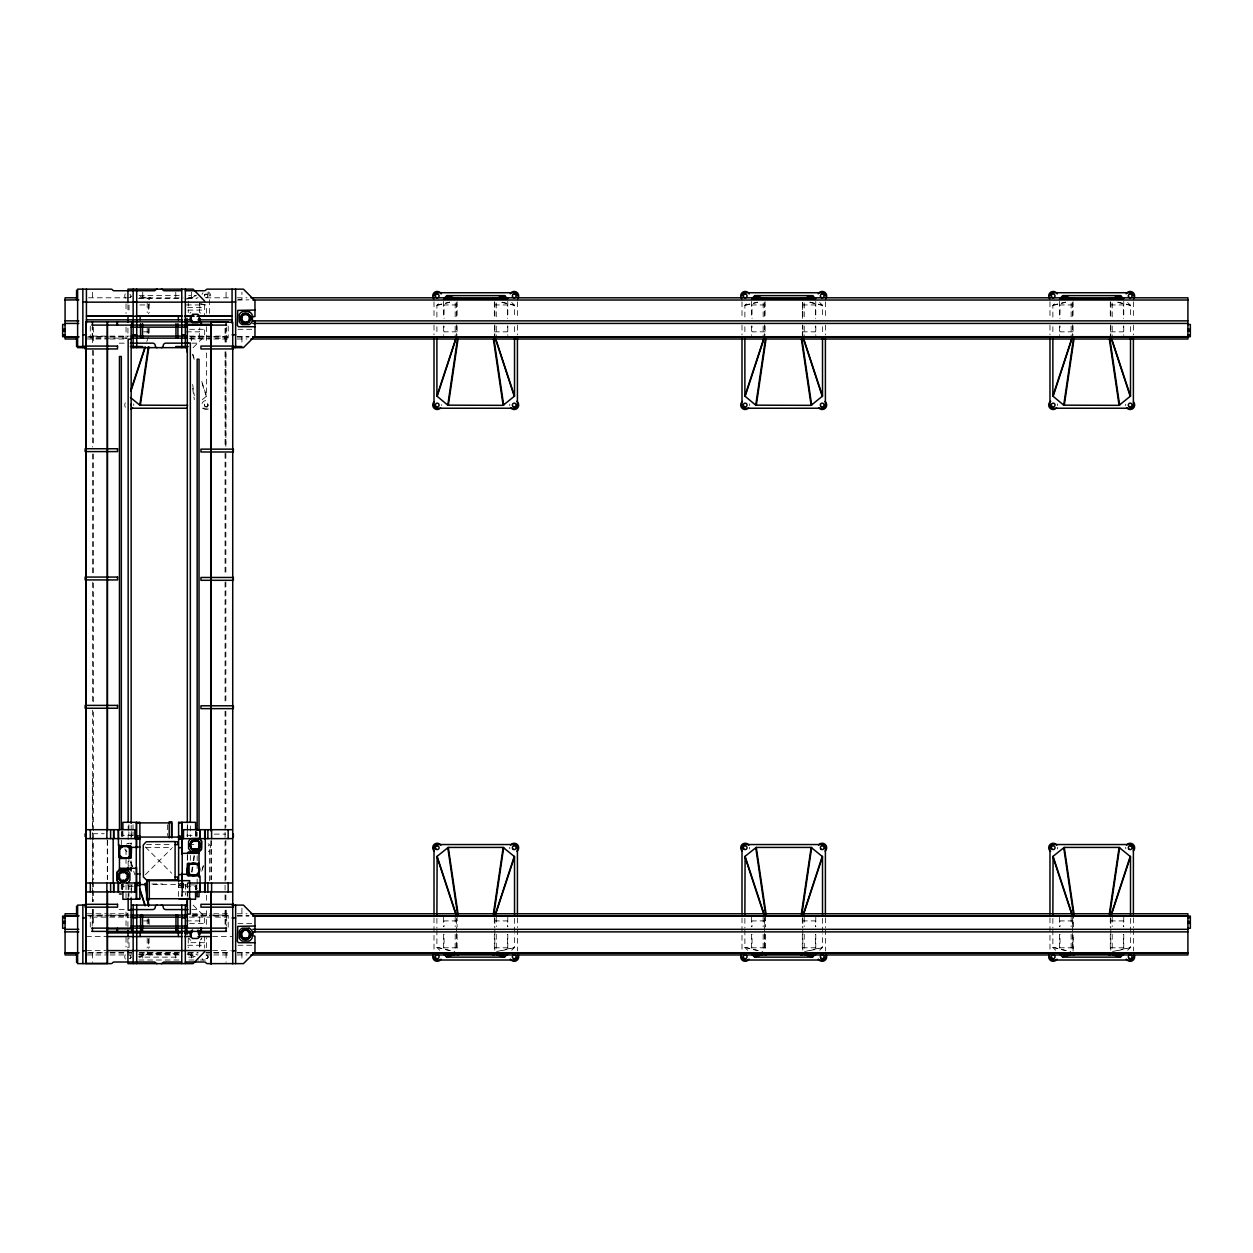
<?xml version="1.0" encoding="UTF-8"?>
<svg xmlns="http://www.w3.org/2000/svg" width="1253" height="1253" viewBox="0 0 1253 1253"><rect width="100%" height="100%" fill="white"/><g stroke="black" fill="none" stroke-linecap="round" stroke-linejoin="round"><path stroke-width="0.75" stroke-dasharray="5 3.75" d="M92.612 901.737L92.612 837.881M92.612 826.275L92.612 777.894M182.343 891.932L182.343 889.708M225.869 446.319L225.869 351.498M191.552 871.947L192.931 862.518M193.213 860.623L194.043 854.969M192.101 872.135L193.479 862.69M193.761 860.811L194.591 855.141M146.836 341.474L148.637 336.023M195.593 889.05L196.799 885.417M202.156 869.049L203.346 865.416M195.797 889.442L197.003 885.793M201.78 871.227L203.566 865.776M129.059 305.106L128.918 313.172M436.905 317.04L436.905 305.466L439.725 302.474M206.416 947.66L206.557 937.651M744.877 317.04L744.877 305.466L747.712 302.474M511.71 950.275L514.529 947.299L514.529 933.798M1052.865 317.04L1052.865 305.466L1055.684 302.474M819.697 950.275L822.516 947.299L822.516 933.798M1127.669 950.275L1130.504 947.299L1130.504 933.798M201.78 938.121L201.216 938.998L201.78 938.121A7.314 7.314 0 0 1 200.323 939.985M202.344 399.691L206.557 396.089L206.557 351.733M129.952 297.666L130.954 296.648L129.952 297.666A1.864 1.864 0 0 0 129.999 294.236M205.523 294.22L204.521 295.222L205.445 294.251M193.119 347.661L204.662 336.102L204.662 326.735M206.949 406.739L207.951 405.737L207.027 406.708M145.411 874.641L171.692 848.359M182.985 881.345L179.774 884.555L152.396 884.555M129.952 958.529L130.954 957.527L129.952 958.529A1.864 1.864 0 0 0 129.999 955.115M185.162 299.279L196.314 295.614L188.702 295.614M187.746 298.966L195.17 296.522M138.441 956.838L149.593 953.188L179.351 953.47M150.313 953.47L139.161 957.135L179.163 957.135M187.934 310.118L204.662 310.055M437.046 305.106L449.592 302.083M436.905 305.466L449.451 302.443M745.018 305.106L757.579 302.083M744.877 305.466L757.423 302.443M1053.006 305.106L1065.551 302.083M1052.865 305.466L1065.41 302.443M496.611 951.591L514.529 947.299M501.842 950.667L514.388 947.66M804.598 951.591L822.516 947.299M809.814 950.667L822.375 947.66M1112.57 951.591L1130.504 947.299M1117.801 950.667L1130.347 947.66M150.407 297.869L149.185 298.104L150.407 297.869A3.211 3.211 0 0 0 147.901 299.075M199.008 338.279L199.822 327.863M179.163 295.614L139.161 295.614L150.313 299.279M88.556 297.807L132.16 297.807M139.193 297.807L183.142 297.869M188.091 297.807L198.099 297.807M205.931 297.807L229.597 297.807M237.224 297.807L246.998 297.807M138.566 298.512L179.414 298.512M187.183 298.512L196.909 298.512M238.399 299.733L241.923 299.733L241.923 292.153M237.224 300.015L248.971 299.843M139.803 304.949L149.138 304.949M186.352 304.949L199.399 304.949L199.399 312.639M457.11 304.949L444.063 304.949L444.063 318.403M494.324 304.949L507.387 304.949L507.387 318.403M765.097 304.949L752.035 304.949L752.035 318.403M802.312 304.949L815.358 304.949L815.358 318.403M1073.069 304.949L1060.022 304.949L1060.022 318.403M1110.283 304.949L1123.346 304.949L1123.346 318.403M187.637 307.486L204.662 307.486M189.532 329.304L204.662 329.304M237.945 329.304L253.075 329.304M143.531 331.841L149.138 331.841M186.352 331.841L199.399 331.841L199.399 328.004M457.11 331.841L444.063 331.841L444.063 326.078M494.324 331.841L507.387 331.841L507.387 326.078M765.097 331.841L752.035 331.841L752.035 326.078M802.312 331.841L815.358 331.841L815.358 326.078M1073.069 331.841L1060.022 331.841L1060.022 326.078M1110.283 331.841L1123.346 331.841L1123.346 326.078M92.221 336.102L129.216 336.102M189.266 336.102L226.26 336.102M88.556 336.775L108.118 336.775M110.076 336.775L127.681 336.775M190.268 336.775L211.788 336.775M213.746 336.775L229.393 336.775M237.224 336.775L248.955 336.775M87.13 337.073L108.134 336.947M110.092 336.947L127.696 336.947M190.284 336.947L211.804 336.947M213.762 336.947L229.597 337.073M237.24 336.947L248.971 336.947M92.221 337.887L90.279 337.887L90.279 323.634M226.26 337.887L228.218 337.887L228.218 323.634M127.273 338.138L92.221 338.138L92.221 327.143M189.14 338.294L226.26 338.138L226.26 327.143M87.13 338.999L108.118 338.999M110.076 338.999L125.723 338.999M190.268 338.999L211.788 338.999M213.746 338.999L229.597 338.999M237.224 338.999L246.998 338.999M119.207 343.165L124.783 343.165M191.834 343.165L199.274 343.165M202.391 408.227L206.228 408.227A3.211 3.211 0 0 0 208.233 407.523M92.753 833.715L104.203 833.715M214.294 834.106L225.728 834.106M133.1 835.312L122.637 835.312L122.637 831.71M187.057 835.312L195.797 835.312L195.797 831.71M146.57 844.538L171.583 844.538M188.905 844.538L196.611 844.538M146.006 847.42L172.46 847.42M151.785 883.976L162.608 883.976M178.615 883.788L182.218 883.788M132.52 884.931L121.259 884.931M181.826 884.931L187.637 884.931M189.563 884.931L197.301 884.931M178.615 885.714L182.218 885.714M178.615 885.902L182.218 885.902M133.163 886.31L122.7 886.31L122.7 889.912M178.615 887.484L182.218 887.484M188.577 891.932L182.468 891.932L182.468 883.005M119.207 909.584L124.783 909.584M191.834 909.584L199.274 909.584M87.13 913.766L108.118 913.766M110.076 913.766L127.681 913.766M192.226 913.766L211.788 913.766M213.746 913.766L229.597 913.782M237.224 913.766L246.998 913.766M193.025 914.471L199.65 914.894L199.822 924.886M129.216 915.097L92.221 915.097L92.221 926.092M192.007 915.097L226.26 915.097L226.26 926.092M92.221 915.348L90.279 915.348L90.279 929.601M226.26 915.348L228.218 915.348L228.218 929.601M87.13 915.692L108.134 915.802M110.092 915.802L127.696 915.802M192.242 915.802L211.804 915.802M213.762 915.802L229.597 915.692M237.24 915.802L248.971 915.802M88.556 915.974L108.118 915.974M110.076 915.974L127.681 915.974M192.226 915.974L211.788 915.974M213.746 915.974L229.393 915.974M237.224 915.974L248.955 915.974M92.221 917.133L129.216 917.133M189.266 917.133L226.26 917.133M143.531 920.908L149.138 920.908M186.352 920.908L199.399 920.908L199.399 924.761M457.11 920.908L444.063 920.908L444.063 926.672M494.324 920.908L507.387 920.908L507.387 926.672M765.097 920.908L752.035 920.908L752.035 926.672M802.312 920.908L815.358 920.908L815.358 926.672M1073.069 920.908L1060.022 920.908L1060.022 926.672M1110.283 920.908L1123.346 920.908L1123.346 926.672M189.532 923.445L204.662 923.445M237.945 923.445L253.075 923.445M86.426 936.571L105.878 936.477M212.603 936.477L232.071 936.571M204.662 942.695L188.028 942.663M187.637 945.263L204.662 945.263M237.945 945.263L253.075 945.263M457.11 947.801L444.063 947.801L444.063 934.362M494.324 947.801L507.387 947.801L507.387 934.362M765.097 947.801L752.035 947.801L752.035 934.362M802.312 947.801L815.358 947.801L815.358 934.362M1073.069 947.801L1060.022 947.801L1060.022 934.362M1110.283 947.801L1123.346 947.801L1123.346 934.362M86.426 950.588L105.878 950.588M212.603 950.588L230.113 950.588M88.556 952.734L108.118 952.734M110.076 952.734L131.581 952.734M139.412 952.734L180.495 952.734M188.31 952.734L198.099 952.734M205.931 952.734L211.788 952.734M213.746 952.734L229.393 952.734M237.224 952.734L248.955 952.734M87.13 953.032L108.134 952.906M110.092 952.906L132.16 953.032M139.193 953.032L180.761 952.969M188.091 953.032L198.115 952.906M205.931 952.906L211.804 952.906M213.762 952.906L229.597 953.032M237.24 952.906L248.971 952.906M138.566 954.253L179.414 954.253M187.183 954.253L196.909 954.253M87.13 954.958L108.118 954.958M110.076 954.958L132.16 954.943M139.193 954.958L180.495 954.958M188.091 954.943L198.099 954.958M205.931 954.958L211.788 954.958M213.746 954.958L229.597 954.958M237.224 954.958L246.998 954.958M188.702 957.135L196.314 957.135L187.026 954.081M138.864 960.017L179.289 960.017M188.905 960.017L198.538 960.017M200.464 960.017L206.228 960.017A3.211 3.211 0 0 0 208.233 959.328M1117.801 302.083L1130.347 305.106L1130.504 317.04M1117.958 302.443L1130.504 305.466M809.814 302.083L822.375 305.106L822.516 317.04M809.971 302.443L822.516 305.466M501.842 302.083L514.388 305.106L514.529 317.04M501.999 302.443L514.529 305.466M201.028 303.806L206.416 305.106L206.557 313.172M199.384 303.743L206.557 305.466M1052.865 929.945L1052.865 947.299L1070.782 951.591M1052.865 947.299L1065.551 950.667M744.877 929.945L744.877 947.299L762.795 951.591M744.877 947.299L757.579 950.667M436.905 929.945L436.905 947.299L454.823 951.591M436.905 947.299L449.592 950.667M140.305 296.522L149.593 299.577M187.746 953.784L195.17 956.227M149.624 953.22L148.794 952.39M1127.669 302.474L1130.347 305.106M819.697 302.474L822.375 305.106M511.71 302.474L514.388 305.106M1053.006 947.66L1055.684 950.275M745.018 947.66L747.712 950.275M437.046 947.66L439.725 950.275M145.411 846.981L171.692 873.263M193.119 905.105L204.662 916.648L204.662 926.014M129.059 947.66L128.918 937.651M192.821 354.223L194.011 357.857M201.78 381.523L206.557 396.089M192.617 354.63L194.403 360.081M202.156 383.7L206.338 396.418M130.938 861.782L133.319 869.049M130.719 862.127L133.1 869.41M133.695 871.227L134.901 874.876M147.274 952.311L147.212 951.685M192.649 384.405L194.309 395.729M192.649 388.352L194.325 399.676M1133.385 301.785L1133.385 317.369M1133.385 325.153L1133.385 334.896M1133.385 917.854L1133.385 927.596M1133.385 929.538L1133.385 950.964M1130.504 326.673L1130.504 334.394M1130.504 918.371L1130.504 931.872M1123.753 301.362L1123.753 318.403M1123.753 325.968L1123.753 335.428M1123.753 917.321L1123.753 926.781M1123.753 934.362L1123.753 951.387M1112.21 303.007L1112.21 318.403M1112.21 326.093L1112.21 335.726M1112.21 917.039L1112.21 926.656M1112.21 934.362L1112.21 949.758M1110.784 302.584L1110.784 317.448M1110.784 324.872L1110.784 336.023M1110.784 918.59L1110.784 927.878M1110.784 929.742L1110.784 950.166M1110.283 301.66L1110.283 318.403M1110.377 325.843L1110.283 337.01M1110.283 917.619L1110.283 926.922M1110.283 934.362L1110.283 951.105M1073.069 301.66L1073.069 318.403M1073.069 325.843L1073.069 335.146M1072.568 302.584L1072.568 317.448M1072.568 324.872L1072.568 336.023M1072.568 918.59L1072.568 931.605M1072.568 933.454L1072.568 950.166M1071.143 303.007L1071.143 318.403M1071.143 326.093L1071.143 335.726M1071.143 917.039L1071.143 926.656M1071.143 934.362L1071.143 949.758M1059.599 301.362L1059.599 318.403M1059.599 325.968L1059.599 335.428M1059.599 917.321L1059.599 926.781M1059.599 934.362L1059.599 951.387M1052.865 326.673L1052.865 334.394M1052.865 918.371L1052.865 928.003M1049.967 301.785L1049.967 317.369M1049.967 325.153L1049.967 334.896M1049.967 917.854L1049.967 950.964M825.398 301.785L825.398 317.369M825.398 325.153L825.398 334.896M825.398 917.854L825.398 927.596M825.398 929.538L825.398 950.964M822.516 326.673L822.516 334.394M822.516 918.371L822.516 931.872M815.781 301.362L815.781 318.403M815.781 325.968L815.781 335.428M815.781 917.321L815.781 926.781M815.781 934.362L815.781 951.387M804.222 303.007L804.222 318.403M804.222 326.093L804.222 335.726M804.222 917.039L804.222 926.656M804.222 934.362L804.222 949.758M802.797 302.584L802.797 317.448M802.797 324.872L802.797 336.023M802.797 918.59L802.797 927.878M802.797 929.742L802.797 950.166M802.312 917.619L802.312 926.922M802.312 934.362L802.312 951.105M765.097 301.66L765.097 318.403M765.097 325.843L765.097 335.146M765.097 915.755L765.097 926.922M765.097 934.362L765.097 951.105M765.003 915.755L765.003 926.922M765.003 934.362L765.003 951.105M764.596 302.584L764.596 317.448M764.596 324.872L764.596 336.023M764.596 918.59L764.596 931.605M764.596 933.454L764.596 950.166M763.171 303.007L763.171 318.403M763.171 326.093L763.171 335.726M763.171 917.039L763.171 926.656M763.171 934.362L763.171 949.758M751.612 301.362L751.612 318.403M751.612 325.968L751.612 335.428M751.612 917.321L751.612 926.781M751.612 934.362L751.612 951.387M744.877 326.673L744.877 334.394M744.877 918.371L744.877 928.003M741.995 301.785L741.995 317.369M741.995 325.153L741.995 334.896M741.995 917.854L741.995 950.964M517.426 301.785L517.426 317.369M517.426 325.153L517.426 334.896M517.426 917.854L517.426 927.596M517.426 929.538L517.426 950.964M514.529 326.673L514.529 334.394M514.529 918.371L514.529 931.872M507.794 301.362L507.794 318.403M507.794 325.968L507.794 335.428M507.794 917.321L507.794 926.781M507.794 934.362L507.794 951.387M496.251 303.007L496.251 318.403M496.251 326.093L496.251 335.726M496.251 917.039L496.251 926.656M496.251 934.362L496.251 949.758M494.825 302.584L494.825 317.448M494.825 324.872L494.825 336.023M494.825 918.59L494.825 927.878M494.825 929.742L494.825 950.166M494.324 301.66L494.324 318.403M494.418 325.843L494.324 337.01M494.324 917.619L494.324 926.922M494.324 934.362L494.324 951.105M457.11 301.66L457.11 318.403M457.11 325.843L457.11 335.146M457.11 915.755L457.11 926.922M457.11 934.362L457.11 951.105M456.609 302.584L456.609 317.448M456.609 324.872L456.609 336.023M456.609 918.59L456.609 931.605M456.609 933.454L456.609 950.166M455.184 303.007L455.184 318.403M455.184 326.093L455.184 335.726M455.184 917.039L455.184 926.656M455.184 934.362L455.184 949.758M443.64 301.362L443.64 318.403M443.64 325.968L443.64 335.428M443.64 917.321L443.64 926.781M443.64 934.362L443.64 951.387M436.905 326.673L436.905 334.394M436.905 918.371L436.905 928.003M434.008 301.785L434.008 317.369M434.008 325.153L434.008 334.896M434.008 917.854L434.008 950.964M241.923 337.073L241.923 344.638M241.923 908.112L241.923 915.692M241.923 953.032L241.923 960.597M226.073 292.153L226.073 299.733M226.073 337.073L226.073 342.742M226.073 910.007L226.073 915.692M226.073 953.032L226.073 962.492M225.869 328.286L225.869 343.948M225.869 351.764L225.869 445.551M225.869 453.367L225.869 574.5M225.869 581.768L225.869 703.669M225.869 711.265L225.869 827.513M225.869 840.215L225.869 879.763M225.869 894.924L225.869 902.974M225.869 910.539L225.869 928.128M225.07 328.317L225.07 343.948M225.07 351.764L225.07 445.551M225.07 453.367L225.07 574.5M225.07 582.316L225.07 703.45M225.07 711.265L225.07 830.441M225.07 832.399L225.07 883.193M225.07 885.151L225.07 892.966M225.07 894.924L225.07 902.74M225.07 910.539L225.07 926.171M211.162 840.622L211.209 879.747M211.021 840.622L211.021 879.747M209.439 313.469L209.439 295.943A3.211 3.211 0 0 0 207.184 292.873M209.439 880.843L209.439 847.733A3.211 3.211 0 0 0 208.233 845.227M206.557 326.673L206.557 342.1M206.557 895.237L206.557 902.943M206.557 910.665L206.557 926.077M204.662 304.667L204.662 316.602M204.662 936.148L204.662 948.082M199.822 303.257L199.822 310.822M199.822 941.927L199.822 947.613M199.399 942.037L199.399 947.801M197.16 832.243L197.16 836.143M197.16 855.689L197.16 861.563M197.16 863.521L197.16 871.336M197.16 879.152L197.16 888.925M196.329 831.475L196.329 836.832M196.329 884.79L196.329 890.147M195.86 889.912L195.86 886.31L181.889 886.31L181.889 895.315M195.578 831.365L195.578 838.617M195.578 884.822L195.578 890.256M191.615 292.153L191.615 299.733M191.615 337.073L191.615 340.863M191.615 953.032L191.615 960.597M190.346 825.931L190.346 836.8M190.331 855.392L190.331 861.265M188.263 301.08L188.263 312.623M188.263 938.215L188.263 947.832M187.339 825.931L187.339 836.8M187.48 854.436L187.48 860.842M187.339 883.005L187.339 895.691M187.323 824.584L187.323 830.441M187.214 831.475L187.214 836.832M187.323 855.392L187.323 861.704M187.323 882.77L187.323 896.866M185.46 884.258L185.46 895.112M183.502 883.005L183.502 891.932M182.86 883.005L182.86 891.932M182.218 882.629L182.218 896.819M181.826 883.005L181.826 899.309M178.615 882.629L178.615 898.667M175.765 292.153L175.765 299.733M175.765 953.032L175.765 960.597M167.416 824.709L167.416 835.563M149.138 303.508L149.138 312.811M149.138 328.004L149.138 333.282M149.138 919.467L149.138 924.761M149.044 938.074L149.138 947.801M148.637 304.448L148.637 313.736M148.637 328.584L148.637 334.159M148.637 918.59L148.637 924.166M148.637 939.03L148.637 948.317M147.212 303.007L147.212 312.623M147.212 328.02L147.212 333.799M147.212 918.966L147.212 924.73M147.212 938.215L147.212 947.832M142.717 292.153L142.717 299.733M142.717 953.032L142.717 960.597M133.022 824.709L133.022 830.128M133.022 831.945L133.022 835.563M131.267 831.475L131.267 836.832M131.267 890.147L131.267 884.79L131.142 898.918M131.158 825.273L131.158 844.804M131.017 860.78L131.158 866.309M128.918 824.709L128.918 830.128M128.918 831.945L128.918 835.563M128.918 856.676L128.918 866.309M128.918 885.589L128.918 889.442M128.918 891.369L128.918 897.164M128.151 825.931L128.151 843.723M128.151 861.328L128.151 865.243M128.151 884.79L128.151 899.309M127.931 304.745L127.931 312.545M127.931 328.145L127.931 335.961M127.931 912.904L127.931 926.562M127.931 938.262L127.931 948.004M126.866 913.782L126.866 915.692M126.036 303.727L126.036 313.469M126.036 327.111L126.036 338.796M126.036 849.691L126.036 865.275M126.036 884.743L126.036 898.385M126.036 912.012L126.036 925.654M126.036 937.338L126.036 947.08M122.904 831.365L122.904 836.8M122.904 883.005L122.904 890.256M122.152 831.475L122.152 836.832M122.152 884.79L122.152 890.147M121.322 831.475L121.322 845.149M121.322 884.242L121.322 890.1M107.46 840.23L107.46 879.355M107.272 840.23L107.319 879.355M93.411 327.064L93.411 342.695M93.411 350.511L93.411 446.24M93.411 454.056L93.411 575.19M93.411 583.005L93.411 704.139M93.411 711.955L93.411 879.982M93.411 881.94L93.411 901.471M93.411 909.286L93.411 924.918M92.612 325.107L92.612 342.695M92.612 350.26L92.612 447.008M92.612 454.056L92.612 575.19M92.612 582.457L92.612 704.139M92.612 710.169L92.612 879.982M92.612 881.94L92.612 901.471M92.612 909.286L92.612 924.949M92.424 292.153L92.424 299.733M92.424 337.073L92.424 342.742M92.424 910.007L92.424 915.692M92.424 953.032L92.424 962.492M190.863 940.376A7.314 7.314 0 0 1 188.952 938.121M189.986 313.187A7.314 7.314 0 0 1 190.863 312.373M200.323 312.764A7.314 7.314 0 0 1 200.746 313.187M206.745 955.021A1.864 1.864 0 0 1 208.076 957.104A1.864 1.864 0 0 1 206.165 958.67A1.864 1.864 0 0 1 204.38 956.963M126.992 851.633A4.495 4.495 0 0 1 124.877 848.829M126.537 844.146A4.495 4.495 0 0 1 132.035 844.224M129.967 955.319A1.676 1.676 0 0 1 130.046 958.279M125.378 959.109A4.495 4.495 0 0 1 125.269 954.708M129.952 952.374A4.495 4.495 0 0 1 131.487 952.922M208.186 843.692A4.495 4.495 0 0 1 208.39 851.68M206.729 955.225A1.676 1.676 0 0 1 207.873 957.104A1.676 1.676 0 0 1 206.181 958.482A1.676 1.676 0 0 1 204.568 956.979M203.205 960.127A4.495 4.495 0 0 1 202.078 958.514M206.62 952.343A4.495 4.495 0 0 1 208.186 952.766M150.407 954.896A3.211 3.211 0 0 1 147.29 952.39M188.185 952.39A3.211 3.211 0 0 1 187.95 953.079M509.861 848.829A4.495 4.495 0 0 1 509.752 847.2M749.67 847.294A4.495 4.495 0 0 1 749.529 848.923M1057.657 847.294A4.495 4.495 0 0 1 1057.516 848.923M1125.82 848.829A4.495 4.495 0 0 1 1125.711 847.2M204.38 296.006A1.864 1.864 0 0 1 206.009 294.095A1.864 1.864 0 0 1 208.061 295.551A1.864 1.864 0 0 1 206.776 297.728M208.39 408.964A4.495 4.495 0 0 1 202.078 406.724M201.999 403.513A4.495 4.495 0 0 1 208.186 400.976M204.568 295.974A1.676 1.676 0 0 1 206.573 294.314A1.676 1.676 0 0 1 207.747 296.648A1.676 1.676 0 0 1 205.194 297.243M208.186 291.902A4.495 4.495 0 0 1 209.423 299.091M201.999 294.439A4.495 4.495 0 0 1 203.033 292.779M133.601 403.936A4.495 4.495 0 0 1 133.695 405.565M125.378 407.303A4.495 4.495 0 0 1 125.269 402.918M129.967 294.439A1.676 1.676 0 0 1 130.046 297.4M125.378 298.23A4.495 4.495 0 0 1 125.269 293.844M509.783 405.784A4.495 4.495 0 0 1 509.814 404.155M441.698 404.578A4.495 4.495 0 0 1 441.683 405.565M749.56 403.936A4.495 4.495 0 0 1 749.654 405.565M1125.742 405.784A4.495 4.495 0 0 1 1125.774 404.155M1057.532 403.936A4.495 4.495 0 0 1 1057.642 405.565M207.951 296.648L206.949 297.666L207.951 296.648M204.912 403.701L204.912 403.701M207.951 957.527L206.949 958.529L207.951 957.527M1073.069 926.922L1073.069 915.755L1072.975 926.922M1073.069 951.105L1073.069 934.362L1072.975 951.105M802.39 318.403L802.39 301.66L802.312 318.403M802.39 337.01L802.39 325.843L802.312 337.01M205.241 406.599A1.864 1.864 0 0 0 208.092 405.079A1.864 1.864 0 0 0 205.367 403.372A1.864 1.864 0 0 0 205.241 406.599M205.335 406.426A1.676 1.676 0 0 0 207.904 405.095A1.676 1.676 0 0 0 205.476 403.529A1.676 1.676 0 0 0 205.335 406.426"/><path stroke-width="1.5" d="M131.001 868.783L130.187 869.66L119.442 869.692L116.952 871.994L116.795 880.593L119.458 883.459M187.48 852.917L188.357 851.962L199.039 851.93L201.529 849.628L201.702 841.108L199.039 838.179M187.59 405.346L139.772 405.158L148.371 346.658M140.32 405.346L148.919 346.862M186.556 905.903L187.386 900.249M514.529 338.247L514.529 396.089L503.126 405.346L447.76 405.158L457.455 339.109M448.308 405.346L458.003 339.312M493.431 913.453L503.158 847.42L514.529 856.676L514.529 914.518M493.98 913.656L503.675 847.592M822.516 338.247L822.516 396.089L811.114 405.346L755.731 405.158L765.442 339.109M756.295 405.346L765.99 339.312M801.419 913.453L811.145 847.42L822.516 856.676L822.516 914.518M801.967 913.656L811.662 847.592M1130.504 338.247L1130.504 396.089L1119.086 405.346L1063.719 405.158L1073.414 339.109M1064.267 405.346L1073.962 339.312M1109.391 913.453L1119.117 847.42L1130.504 856.676L1130.504 914.518M1109.939 913.656L1119.634 847.592M130.719 390.623L145.05 346.94M130.938 390.967L145.238 347.363M447.76 405.158L436.905 396.089L455.419 339.657M437.125 396.418L456.202 338.279M495.233 914.486L514.31 856.332M495.421 914.925L514.529 856.676M755.731 405.158L744.877 396.089L763.39 339.657M745.096 396.418L764.189 338.279M803.204 914.486L822.297 856.332M803.408 914.925L822.516 856.676M1063.719 405.158L1052.865 396.089L1071.378 339.657M1053.084 396.418L1072.161 338.279M1111.192 914.486L1130.269 856.332M1111.38 914.925L1130.504 856.676M436.905 914.518L437.125 856.332L448.198 847.42L503.126 847.42M744.877 914.518L745.096 856.332L756.185 847.42L811.114 847.42M1052.865 914.518L1053.084 856.332L1064.157 847.42L1119.086 847.42M198.914 322.209L199.07 318.403M443.891 298.809L507.543 298.809M191.286 841.515C202.532 835.265 202.532 855.094 191.286 848.845M751.878 298.809L815.515 298.809M241.876 930.54C235.642 941.786 255.455 941.786 249.222 930.54M1059.85 298.809L1123.502 298.809M443.75 298.543L447.149 295.614L504.348 295.63L507.684 298.543M751.722 298.543L755.12 295.614L812.32 295.63L815.672 298.543M1059.709 298.543L1063.108 295.614L1120.307 295.63L1123.643 298.543M494.998 954.081L504.301 957.135L507.684 954.222M802.985 954.081L812.273 957.135L815.672 954.222M1110.957 954.081L1120.26 957.135L1123.643 954.222M504.975 956.869L497.582 954.394M198.961 872.276L196.141 875.095L190.362 875.095L189.078 873.231L189.078 865.541L190.362 863.677L196.141 863.677L198.961 866.496M507.183 954.175L444.314 954.206M815.17 954.175L752.223 954.175M1123.142 954.175L1060.21 954.175M436.357 294.298A1.864 1.864 0 0 1 439.083 296.006A1.864 1.864 0 0 1 436.232 297.525A1.864 1.864 0 0 1 436.357 294.298L436.561 294.204M513.338 294.298A1.864 1.864 0 0 1 516.079 296.006A1.864 1.864 0 0 1 513.229 297.525A1.864 1.864 0 0 1 513.338 294.298L513.558 294.204M744.329 294.298A1.864 1.864 0 0 1 747.054 296.006A1.864 1.864 0 0 1 744.219 297.525A1.864 1.864 0 0 1 744.329 294.298L744.533 294.204M436.357 955.178A1.864 1.864 0 0 1 439.083 956.885A1.864 1.864 0 0 1 436.232 958.388A1.864 1.864 0 0 1 436.357 955.178L436.561 955.084M513.338 955.178A1.864 1.864 0 0 1 516.079 956.885A1.864 1.864 0 0 1 513.229 958.388A1.864 1.864 0 0 1 513.338 955.178L513.558 955.084M744.329 955.178A1.864 1.864 0 0 1 747.054 956.885A1.864 1.864 0 0 1 744.219 958.388A1.864 1.864 0 0 1 744.329 955.178L744.533 955.084M494.998 298.668L504.301 295.614M495.718 298.966L505.006 295.912M802.985 298.668L812.273 295.614M803.706 298.966L812.993 295.912M1110.957 298.668L1120.26 295.614M1111.677 298.966L1120.965 295.912M443.75 954.222L446.428 956.838L453.852 954.394M446.46 956.869L456.437 954.081M751.722 954.222L754.4 956.838L761.84 954.394M754.447 956.869L764.408 954.081M1059.709 954.222L1062.387 956.838L1069.811 954.394M1120.26 957.135L1062.998 957.135L1072.396 954.081M253.372 931.793L252.777 935.74L254.97 936.148L254.97 952.061L243.427 963.62L207.497 963.62A1.926 1.926 0 0 1 205.931 962.821A1.926 1.926 0 0 0 204.364 962.006L185.35 962.006M120.366 845.947L118.957 847.153L118.941 857.115L120.366 858.524L131.22 857.992L131.518 847.357L130.625 846.041M181.544 290.743L164.425 290.743A1.926 1.926 0 0 1 162.859 289.944A1.926 1.926 0 0 0 161.292 289.145M185.35 290.743L204.364 290.743A1.926 1.926 0 0 0 205.931 289.944A1.926 1.926 0 0 1 207.497 289.145L243.427 289.145L254.97 300.689L254.97 316.602C251.649 314.754 251.18 322.522 254.97 320.972L254.97 336.102L243.427 347.661L232.071 347.661M76.809 297.807L65.078 297.807L65.078 338.999L76.809 338.999M250.913 297.807L1187.922 297.807L1187.907 336.947L252.887 336.947M65.078 300.015L78.782 299.843M252.871 300.015L1187.922 300.015M82.855 301.973L86.426 301.973M133.147 301.973L136.718 301.973M181.763 301.973L185.334 301.973M232.071 301.973L235.642 301.973M86.426 302.161L181.763 302.161M185.366 302.161L232.071 302.161M254.97 310.055L237.741 310.399L237.334 325.451L238.509 326.735L254.97 326.735M133.429 316.179L86.426 316.179L181.763 316.289M136.044 316.179L182.452 316.179M184.614 316.179L194.215 316.179M197.99 316.179L232.071 316.179L197.034 316.289M185.366 316.289L193.15 316.289M86.426 319.844L182.452 319.844M184.614 319.844L191.208 319.844M197.99 319.844L232.071 319.844M65.078 320.862L78.767 320.862M252.855 320.862L1187.797 320.862M228.218 321.849L85.752 321.849L85.752 963.479L107.46 963.479L107.46 891.087M65.078 323.431L78.767 323.431M252.855 323.431L1187.797 323.431M65.093 324.496L62.65 324.496L62.65 336.681L78.767 336.775M211.867 324.417L187.323 324.417L187.323 822.626M1187.907 324.496L1190.35 324.496L1190.35 336.681L252.871 336.775M91.955 325.107L201.044 325.107L201.044 321.849M226.636 325.107L201.373 325.107L201.373 321.849M131.173 327.143L187.308 327.143M62.65 329.445L65.093 329.445M1187.907 329.445L1190.35 329.445M62.65 329.633L65.093 329.633M1187.907 329.633L1190.35 329.633M62.65 331.231L65.093 331.231M1187.907 331.231L1190.35 331.231M82.855 334.817L86.426 334.817M133.147 334.817L136.718 334.817M181.763 334.817L185.334 334.817M232.071 334.817L235.642 334.817M62.65 335.084L65.093 335.084M1187.907 335.084L1190.35 335.084M131.173 336.102L187.308 336.102M65.093 336.947L78.782 336.947M142.529 337.887L140.571 337.887L140.571 323.634M175.953 337.887L177.91 337.887L177.91 323.634M131.173 338.138L187.308 338.138M131.158 339.171L128.151 339.171L128.151 822.219M250.913 338.999L1187.922 338.999L1187.922 336.775M187.323 343.024L190.331 343.024L190.331 822.156M130.375 343.165L152.694 343.165A2.569 2.569 0 0 1 155.262 345.734A1.926 1.926 0 0 0 157.189 347.661M188.122 343.165L165.788 343.165A2.569 2.569 0 0 0 163.219 345.734A1.926 1.926 0 0 1 161.292 347.661M85.376 346.533L76.574 346.533L76.574 337.073M130.39 346.533L142.717 346.533M175.765 346.533L188.091 346.533M233.105 346.533L241.923 346.533M86.426 347.661L77.623 347.661L77.623 289.145L111 289.145A1.926 1.926 0 0 1 112.551 289.944A1.926 1.926 0 0 0 114.117 290.743L154.056 290.743A1.926 1.926 0 0 0 155.623 289.944A1.926 1.926 0 0 1 157.189 289.145M131.643 347.661L187.449 347.661M131.173 408.227L186.995 408.227M139.866 822.313L122.904 822.313L122.904 829.564M178.615 822.313L195.578 822.313L195.578 829.564M139.13 822.892L171.52 822.892L171.52 837.364M136.279 822.955L139.866 822.955M178.615 822.955L182.218 822.955M85.971 829.69L136.013 829.69L136.013 838.617M232.51 829.69L182.468 829.69L182.468 838.617M136.279 835.923L139.866 835.923M178.615 836.111L182.218 836.111M140.665 837.067L179.774 837.067M136.279 837.834L139.866 837.834M178.615 838.038L182.218 838.038M136.279 838.476L139.866 838.476M85.971 838.617L136.655 838.617M178.615 838.68L232.51 838.617M136.279 838.993L139.866 838.993M178.615 838.993L182.218 838.993M175.169 841.718L177.644 841.718L177.644 844.616L175.169 844.616M130.328 845.963L118.502 845.665L118.268 829.69M120.069 846.308L130.406 846.308M136.279 847.012L139.866 847.012M130.672 847.341L136.279 847.341M178.615 847.654L182.218 847.654M182.218 853.34L199.023 853.34M119.458 868.282L136.279 868.282M136.279 873.967L139.866 873.967M182.218 874.281L187.809 874.281M178.615 874.61L182.218 874.61M175.169 877.006L177.644 877.006L177.644 879.904L146.601 880.06L143.406 876.99L143.265 845.023L146.288 841.75L175.091 841.562L175.091 880.06M136.279 882.629L139.866 882.629M85.971 883.005L139.866 882.942M188.577 883.005L232.51 883.005M136.279 883.584L139.866 883.584M140.665 884.555L146.538 884.555M136.279 885.511L139.866 885.511M85.971 891.932L136.013 891.932L136.138 883.005M188.577 891.932L232.51 891.932M119.458 894.015L121.322 894.015M136.279 898.667L139.866 898.667M86.426 905.105L77.623 905.105L77.623 963.62L111 963.62A1.926 1.926 0 0 0 112.551 962.821A1.926 1.926 0 0 1 114.117 962.006L154.056 962.006A1.926 1.926 0 0 1 155.623 962.821A1.926 1.926 0 0 0 157.189 963.62M131.643 905.105L187.449 905.105M232.071 905.105L243.427 905.105L254.97 916.648L254.97 931.793M130.375 909.584L152.694 909.584A2.569 2.569 0 0 0 155.262 907.031A1.926 1.926 0 0 1 157.189 905.105M188.122 909.584L165.788 909.584A2.569 2.569 0 0 1 163.219 907.031A1.926 1.926 0 0 0 161.292 905.105M131.158 910.211L128.151 910.211L128.151 898.479M76.809 913.766L65.078 913.766L65.078 954.958L76.809 954.958M250.913 913.766L1187.922 913.766L1187.922 915.974M187.323 914.063L190.331 914.063L190.331 898.417M131.173 915.097L187.308 915.097M142.529 915.348L140.571 915.348L140.571 931.386M175.953 915.348L177.91 915.348L177.91 931.386M65.093 915.802L78.782 915.802M252.887 915.802L1187.907 915.802L1187.907 952.906L252.887 952.906M78.767 915.974L62.65 916.068L62.65 928.269L65.093 928.269M252.871 915.974L1190.35 916.068L1190.35 928.269L1187.907 928.269M131.173 917.133L187.308 917.133M62.65 917.682L65.093 917.682M1187.907 917.682L1190.35 917.682M82.855 917.932L86.426 917.932M133.147 917.932L136.718 917.932M181.763 917.932L185.334 917.932M232.071 917.932L235.642 917.932M62.65 921.519L65.093 921.519M1187.907 921.519L1190.35 921.519M62.65 923.132L65.093 923.132M1187.907 923.132L1190.35 923.132M62.65 923.32L65.093 923.32M1187.907 923.32L1190.35 923.32M131.173 926.092L187.308 926.092M254.97 926.014L237.741 926.359L237.334 941.41L238.509 942.695L254.97 942.695M91.845 928.128L117.124 928.128L117.124 931.386M226.542 928.128L117.437 928.128L117.437 931.386M106.63 928.818L131.158 928.818L131.158 898.479M65.078 929.319L78.767 929.319M252.855 929.319L1187.797 929.319M91.845 931.386L226.542 931.386M65.078 931.887L78.767 931.887M252.855 931.887L1187.797 931.887M107.241 932.905L182.452 932.905M184.614 932.905L191.208 932.905M197.99 932.905L211.24 932.905M107.241 936.571L182.452 936.571M184.614 936.571L191.208 936.477M197.99 936.571L211.24 936.571M82.855 950.776L86.426 950.776M107.821 950.588L210.661 950.588M232.071 950.776L235.642 950.776M65.078 952.734L78.767 952.734M252.871 952.734L1187.922 952.734L1187.922 954.958L250.913 954.958M65.093 952.906L78.782 952.906M447.149 957.135L504.301 957.135M755.12 957.135L812.273 957.135M181.544 962.006L164.425 962.006A1.926 1.926 0 0 0 162.859 962.821A1.926 1.926 0 0 1 161.292 963.62M146.789 880.06L146.601 899.826L149.295 899.826L149.295 880.06M187.762 875.534L199.164 875.22L199.086 863.474L187.339 863.552L186.963 874.375L187.887 875.44M188.06 875.643L199.994 875.957L200.229 891.932M188.154 875.565L187.417 875.299M1063.108 295.614L1072.396 298.668M1062.387 295.912L1071.675 298.966M755.12 295.614L764.408 298.668M754.4 295.912L763.688 298.966M447.149 295.614L456.437 298.668M446.428 295.912L455.716 298.966M1113.541 954.394L1120.965 956.838M805.554 954.394L812.993 956.838M130.469 397.514L139.772 405.158M198.914 930.54L199.07 934.362M119.301 857.397L130.406 858.164L131.173 847.075M1111.975 339.657L1130.504 396.089M1111.192 338.279L1130.269 396.418M1053.084 856.332L1072.161 914.486M1052.865 856.676L1071.973 914.925M804.003 339.657L822.516 396.089M803.204 338.279L822.297 396.418M745.096 856.332L764.189 914.486M744.877 856.676L764.001 914.925M496.016 339.657L514.529 396.089M495.233 338.279L514.31 396.418M437.125 856.332L456.202 914.486M436.905 856.676L456.014 914.925M139.882 889.05L145.238 905.402M139.678 889.442L145.05 905.825M1109.939 339.109L1119.634 405.158M1109.391 339.312L1119.086 405.346M1064.267 847.42L1073.962 913.453M1063.719 847.592L1073.414 913.656M801.967 339.109L811.662 405.158M801.419 339.312L811.114 405.346M756.295 847.42L765.99 913.453M755.731 847.592L765.442 913.656M493.98 339.109L503.675 405.158M493.431 339.312L503.126 405.346M448.308 847.42L458.003 913.453M447.76 847.592L457.455 913.656M186.556 346.862L187.386 352.516M145.599 883.255L147.259 894.579M147.807 898.354L148.919 905.903M145.05 883.459L148.371 906.107M1133.385 338.796L1133.385 405.017A3.211 3.211 0 0 1 1130.175 408.227L1053.178 408.227A3.211 3.211 0 0 1 1049.967 405.017L1049.967 338.796M1133.385 913.97L1133.385 847.733A3.211 3.211 0 0 0 1130.175 844.538L1053.178 844.538A3.211 3.211 0 0 0 1049.967 847.733L1049.967 913.97M1052.865 338.247L1052.865 396.089M825.398 338.796L825.398 405.017A3.211 3.211 0 0 1 822.203 408.227L745.206 408.227A3.211 3.211 0 0 1 741.995 405.017L741.995 338.796M825.398 913.97L825.398 847.733A3.211 3.211 0 0 0 822.203 844.538L745.206 844.538A3.211 3.211 0 0 0 741.995 847.733L741.995 913.97M744.877 338.247L744.877 396.089M517.426 338.796L517.426 405.017A3.211 3.211 0 0 1 514.216 408.227L437.219 408.227A3.211 3.211 0 0 1 434.008 405.017L434.008 338.796M517.426 913.97L517.426 847.733A3.211 3.211 0 0 0 514.216 844.538L437.219 844.538A3.211 3.211 0 0 0 434.008 847.733L434.008 913.97M436.905 338.247L436.905 396.089M235.642 289.145L235.642 347.661M235.642 905.105L235.642 963.62M233.356 834.106L233.356 836.957M232.729 963.855L232.729 322.24L211.021 322.24L211.021 830.833M232.071 289.145L232.071 323.227M228.156 829.69L228.156 838.617M228.156 883.005L228.156 891.932M226.073 321.849L226.073 325.107M226.073 928.128L226.073 931.386M211.6 829.69L211.6 838.617M211.6 883.005L211.6 891.932M211.162 322.24L211.209 830.833M211.162 891.478L211.209 963.855M211.021 891.478L211.021 963.855M207.873 829.69L207.873 838.617M207.873 883.005L207.873 891.932M205.304 838.617L205.304 883.005M204.912 829.69L204.912 838.617M204.912 883.005L204.912 891.932M204.662 301.08L193.119 289.145L127.931 289.145L127.931 302.787M204.693 829.69L204.693 838.617M204.693 883.005L204.693 891.932M204.662 951.685L193.119 963.62L127.931 963.62L127.931 949.962M201.373 928.128L201.373 931.386M201.044 928.128L201.044 931.386M200.229 829.69L200.229 838.617M200.01 829.69L200.01 838.617M200.01 883.005L200.01 891.932M199.023 830.285L199.023 359.219L197.16 359.219L197.16 830.285M199.023 849.832L199.023 877.194M199.023 890.883L199.023 896.741L197.16 896.741L197.16 890.883M197.88 930.149L199.352 931.621L199.352 936.993L197.88 938.466L192.508 938.466L191.036 936.993L191.036 931.621L192.508 930.149M195.578 892.073L195.578 899.309L178.615 898.667M190.425 316.179L190.425 319.844M190.425 932.905L190.425 936.571M187.323 898.417L187.323 928.128M187.026 318.403L187.026 321.927M187.026 930.822L187.026 934.362M186.775 321.849L186.775 325.107M186.775 928.128L186.775 931.386M186.415 321.849L186.415 325.107M186.415 928.128L186.415 931.386M185.334 289.145L185.334 347.661M185.334 905.105L185.334 963.62M183.502 829.69L183.502 838.617M182.86 829.69L182.86 838.617M182.218 822.485L182.218 881.016M181.763 289.145L181.763 347.661M181.826 822.313L181.826 854.06M181.826 873.357L181.826 881.078M181.763 905.105L181.763 963.62M178.615 822.485L178.615 881.658M178.365 316.179L178.365 319.844M178.365 932.905L178.365 936.571M176.407 928.128L176.407 931.386M175.953 323.634L175.953 338.091M175.953 915.144L175.953 931.386M171.88 837.975L171.88 821.796L169.186 821.796L169.186 837.975M142.529 323.634L142.529 338.091M142.529 915.144L142.529 931.386M142.075 928.128L142.075 931.386M140.117 316.179L140.117 319.844M140.117 932.905L140.117 936.571M139.866 822.485L139.866 899.137L122.904 899.309L122.904 892.073M136.718 289.145L136.718 347.661M136.718 905.105L136.718 963.62M136.655 822.313L136.655 848.265M136.655 867.562L136.655 899.309M136.279 822.485L136.279 899.137M135.637 829.69L135.637 838.617M135.637 883.005L135.637 891.932M134.995 829.69L134.995 838.617M134.995 883.005L134.995 891.932M133.147 289.145L133.147 347.661M133.147 905.105L133.147 963.62M132.066 321.849L132.066 325.107M132.066 928.128L132.066 931.386M131.706 321.849L131.706 325.107M131.706 928.128L131.706 931.386M131.158 325.107L131.158 823.315M131.158 867.186L131.158 871.101M128.151 867.186L128.151 871.101M128.057 316.179L127.931 322.303M127.931 930.462L128.057 936.571M121.322 829.517L121.322 356.494L119.458 356.494L119.458 829.517M119.458 845.149L119.458 870.553M118.487 829.69L118.487 838.617M118.487 883.005L118.487 891.932M118.268 883.005L118.268 891.932M117.437 321.849L117.437 325.107M117.124 321.849L117.124 325.107M113.788 829.69L113.788 838.617M113.788 883.005L113.788 891.932M113.569 829.69L113.569 838.617M113.569 883.005L113.569 891.932M113.177 838.617L113.177 883.005M110.609 829.69L110.609 838.617M110.609 883.005L110.609 891.932M107.46 321.849L107.46 830.457M107.319 321.849L107.272 830.457M107.272 891.087L107.319 963.479M106.881 829.69L106.881 838.617M106.881 883.005L106.881 891.932M92.424 321.849L92.424 325.107M92.424 928.128L92.424 931.386M90.326 829.69L90.326 838.617M90.326 883.005L90.326 891.932M86.426 289.145L86.426 323.227M85.893 321.849L85.94 963.479M85.141 833.715L85.141 836.565M82.855 289.145L82.855 347.661M82.855 905.105L82.855 963.62M76.574 290.257L76.574 299.733M76.574 906.217L76.574 915.692M76.574 953.032L76.574 962.492M127.195 875.894A3.853 3.853 0 0 1 127.195 876.99M126.287 878.964A3.853 3.853 0 0 1 125.895 879.355M123.922 880.248A3.853 3.853 0 0 1 122.825 880.248M120.852 879.355A3.853 3.853 0 0 1 120.46 878.964M119.677 877.523A3.853 3.853 0 0 1 119.677 875.361M122.559 872.683A3.853 3.853 0 0 1 124.188 872.683M125.895 873.529A3.853 3.853 0 0 1 126.287 873.921M127.007 883.114A7.314 7.314 0 0 0 129.905 880.217L129.905 873.184A7.314 7.314 0 0 0 127.007 870.287L119.99 870.287A7.314 7.314 0 0 0 117.077 873.184L117.077 880.217A7.314 7.314 0 0 0 119.99 883.114M191.74 932.765A3.853 3.853 0 0 1 192.335 931.84M198.632 932.514A3.853 3.853 0 0 1 199.086 934.08M190.19 934.002A5.075 5.075 0 0 1 192.21 930.306M198.569 930.525A5.075 5.075 0 0 1 200.308 934.002M199.055 318.951A3.853 3.853 0 0 1 198.632 320.235M192.335 320.925A3.853 3.853 0 0 1 191.866 320.235M200.308 318.763A5.075 5.075 0 0 1 198.569 322.225M192.21 322.46A5.075 5.075 0 0 1 190.19 318.763M517.426 956.822A3.211 3.211 0 0 1 514.216 960.017L437.219 960.017A3.211 3.211 0 0 1 434.008 956.822M436.216 846.401A1.676 1.676 0 0 1 436.639 846.167M434.18 851.053A4.495 4.495 0 0 1 434.258 844.35A4.495 4.495 0 0 1 440.899 845.164M441.025 959.203A4.495 4.495 0 0 1 434.697 960.534A4.495 4.495 0 0 1 433.601 954.159M510.597 845.086A4.495 4.495 0 0 1 517.379 844.538A4.495 4.495 0 0 1 516.909 851.32M517.896 954.253A4.495 4.495 0 0 1 516.643 960.597A4.495 4.495 0 0 1 510.347 959.109M457.22 914.048A3.211 3.211 0 0 1 458.394 913.829M493.04 913.829A3.211 3.211 0 0 1 494.215 914.048M495.045 954.191A3.211 3.211 0 0 1 493.04 954.896M458.394 954.896A3.211 3.211 0 0 1 456.39 954.191M825.398 956.822A3.211 3.211 0 0 1 822.203 960.017L745.206 960.017A3.211 3.211 0 0 1 741.995 956.822M742.418 851.257A4.495 4.495 0 0 1 742.121 844.475A4.495 4.495 0 0 1 748.887 845.164M749.012 959.203A4.495 4.495 0 0 1 742.684 960.534A4.495 4.495 0 0 1 741.572 954.159M818.569 845.086A4.495 4.495 0 0 1 825.226 844.428A4.495 4.495 0 0 1 825.147 851.116M825.884 954.253A4.495 4.495 0 0 1 824.631 960.597A4.495 4.495 0 0 1 818.334 959.109M765.207 914.048A3.211 3.211 0 0 1 766.382 913.829M801.027 913.829A3.211 3.211 0 0 1 802.186 914.048M803.016 954.191A3.211 3.211 0 0 1 801.027 954.896M766.382 954.896A3.211 3.211 0 0 1 764.377 954.191M1133.385 956.822A3.211 3.211 0 0 1 1130.175 960.017L1053.178 960.017A3.211 3.211 0 0 1 1049.967 956.822M1050.656 851.46A4.495 4.495 0 0 1 1049.983 844.585A4.495 4.495 0 0 1 1056.859 845.164M1056.984 959.203A4.495 4.495 0 0 1 1050.656 960.534A4.495 4.495 0 0 1 1049.56 954.159M1130.786 846.182A1.676 1.676 0 0 1 1131.208 846.433M1126.557 845.086A4.495 4.495 0 0 1 1133.088 844.318A4.495 4.495 0 0 1 1133.37 850.897M1133.855 954.253A4.495 4.495 0 0 1 1132.602 960.597A4.495 4.495 0 0 1 1126.306 959.109M1073.179 914.048A3.211 3.211 0 0 1 1074.354 913.829M1108.999 913.829A3.211 3.211 0 0 1 1110.174 914.048M1111.004 954.191A3.211 3.211 0 0 1 1108.999 954.896M1074.354 954.896A3.211 3.211 0 0 1 1072.349 954.191M130.923 404.233A1.864 1.864 0 0 1 130.938 405.768M132.661 407.93A4.495 4.495 0 0 1 130.798 409.23M434.008 295.943A3.211 3.211 0 0 1 437.219 292.732L514.216 292.732A3.211 3.211 0 0 1 517.426 295.943M516.737 401.305A4.495 4.495 0 0 1 517.52 408.055A4.495 4.495 0 0 1 510.723 407.851M510.253 293.844A4.495 4.495 0 0 1 516.737 292.231A4.495 4.495 0 0 1 517.63 298.856M440.633 407.93A4.495 4.495 0 0 1 434.071 408.212A4.495 4.495 0 0 1 434.258 401.633M433.726 298.778A4.495 4.495 0 0 1 434.791 292.168A4.495 4.495 0 0 1 441.244 293.938M456.045 298.887A3.211 3.211 0 0 1 458.394 297.869M493.04 297.869A3.211 3.211 0 0 1 495.389 298.887M741.995 295.943A3.211 3.211 0 0 1 745.206 292.732L822.203 292.732A3.211 3.211 0 0 1 825.398 295.943M824.991 401.493A4.495 4.495 0 0 1 825.398 408.18A4.495 4.495 0 0 1 818.71 407.851M818.225 293.844A4.495 4.495 0 0 1 824.725 292.231A4.495 4.495 0 0 1 825.617 298.856M748.621 407.93A4.495 4.495 0 0 1 741.933 408.102A4.495 4.495 0 0 1 742.496 401.43M741.713 298.778A4.495 4.495 0 0 1 742.763 292.168A4.495 4.495 0 0 1 749.216 293.938M764.017 298.887A3.211 3.211 0 0 1 766.382 297.869M801.027 297.869A3.211 3.211 0 0 1 803.377 298.887M1049.967 295.943A3.211 3.211 0 0 1 1053.178 292.732L1130.175 292.732A3.211 3.211 0 0 1 1133.385 295.943M1133.448 401.947A4.495 4.495 0 0 1 1133.135 408.4A4.495 4.495 0 0 1 1126.682 407.851M1126.212 293.844A4.495 4.495 0 0 1 1132.696 292.231A4.495 4.495 0 0 1 1133.589 298.856M1056.592 407.93A4.495 4.495 0 0 1 1049.795 407.977A4.495 4.495 0 0 1 1050.75 401.242M1049.701 298.778A4.495 4.495 0 0 1 1050.75 292.168A4.495 4.495 0 0 1 1057.203 293.938M1072.004 298.887A3.211 3.211 0 0 1 1074.354 297.869M1108.999 297.869A3.211 3.211 0 0 1 1111.348 298.887M247.389 930.979A3.853 3.853 0 0 1 248.783 936.445M247.154 937.855A3.853 3.853 0 0 1 243.943 937.855M242.471 936.664A3.853 3.853 0 0 1 243.708 930.979M248.783 316.32A3.853 3.853 0 0 1 248.783 320.486M247.859 321.473A3.853 3.853 0 0 1 242.471 316.085M243.474 315.161A3.853 3.853 0 0 1 247.624 315.161M198.616 843.582A3.853 3.853 0 0 1 198.616 846.777M196.188 848.876A3.853 3.853 0 0 1 194.027 848.876M194.56 841.374A3.853 3.853 0 0 1 195.656 841.374M122.355 846.527L119.521 849.346L119.521 855.126L122.355 857.945L128.119 857.945L129.404 856.081L129.404 848.391L128.119 846.527L122.355 846.527M192.508 315.349L191.036 315.756L191.036 321.144L192.508 322.616L197.88 322.616L199.352 321.144L199.352 315.756L197.88 314.284L192.508 314.284L192.508 315.349M241.876 314.581C237.49 336.368 263.85 311.057 241.876 314.581M242.816 315.349L241.328 315.756L241.328 321.144L242.816 322.616L248.188 322.616L249.66 321.144L249.66 315.756L248.188 314.284L242.816 314.284L242.816 315.349M119.708 872.621C115.323 894.407 141.683 869.112 119.708 872.621M120.633 873.294L119.16 873.701L119.16 879.073L120.633 880.561L126.02 880.561L127.493 879.073L127.493 873.701L126.02 872.229L120.633 872.229L120.633 873.294M192.476 842.141L190.989 842.549L190.989 847.921L192.476 849.393L197.849 849.393L199.321 847.921L199.321 842.549L197.849 841.061L192.476 841.061L192.476 842.141M188.091 863.458L187.308 874.547L198.413 875.33L199.18 864.225L188.091 863.458M242.816 931.214L241.328 931.621L241.328 936.993L242.816 938.466L248.188 938.466L249.66 936.993L249.66 931.621L248.188 930.149L242.816 930.149L242.816 931.214M249.175 311.731L242.158 311.731A7.314 7.314 0 0 0 239.26 314.628L239.26 321.661A7.314 7.314 0 0 0 242.158 324.558L249.175 324.558A7.314 7.314 0 0 0 252.088 321.661L252.088 314.628A7.314 7.314 0 0 0 249.175 311.731M117.531 346.079L85.141 346.079L85.141 348.945L117.531 348.945L117.531 346.079M233.356 346.079L200.95 346.079L200.95 348.945L233.356 348.945L233.356 346.079M117.531 448.746L85.141 448.746L85.141 451.597L117.531 451.597L117.531 448.746M233.356 449.138L200.95 449.138L200.95 451.988L233.356 451.988L233.356 449.138M117.531 577.069L85.141 577.069L85.141 579.92L117.531 579.92L117.531 577.069M233.356 577.461L200.95 577.461L200.95 580.311L233.356 580.311L233.356 577.461M117.531 705.392L85.141 705.392L85.141 708.243L117.531 708.243L117.531 705.392M233.356 705.784L200.95 705.784L200.95 708.634L233.356 708.634L233.356 705.784M198.507 838.508L191.474 838.508A7.314 7.314 0 0 0 188.577 841.405L188.577 848.438A7.314 7.314 0 0 0 191.474 851.335L198.507 851.335A7.314 7.314 0 0 0 201.404 848.438L201.404 841.405A7.314 7.314 0 0 0 198.507 838.508M189.563 880.64L146.961 880.64L146.961 898.73L189.563 898.73L189.563 880.64M117.531 904.306L85.141 904.306L85.141 907.156L117.531 907.156L117.531 904.306M233.356 904.306L200.95 904.306L200.95 907.156L233.356 907.156L233.356 904.306M249.175 928.191L242.158 928.191A7.314 7.314 0 0 0 239.26 931.104L239.26 938.121A7.314 7.314 0 0 0 242.158 941.034L249.175 941.034A7.314 7.314 0 0 0 252.088 938.121L252.088 931.104A7.314 7.314 0 0 0 249.175 928.191M121.384 857.444A6.281 6.281 0 0 0 131.189 852.682A6.281 6.281 0 0 0 122.167 846.574A6.281 6.281 0 0 0 121.384 857.444M120.836 880.828A5.075 5.075 0 0 0 128.448 876.442A5.075 5.075 0 0 0 120.836 872.057A5.075 5.075 0 0 0 120.836 880.828A4.934 4.934 0 0 0 128.417 877.053A4.934 4.934 0 0 0 121.337 872.26A4.934 4.934 0 0 0 120.727 880.796M513.229 849.315A1.864 1.864 0 0 0 516.079 847.811A1.864 1.864 0 0 0 513.338 846.088A1.864 1.864 0 0 0 513.229 849.315M436.232 849.315A1.864 1.864 0 0 0 439.083 847.811A1.864 1.864 0 0 0 436.357 846.088A1.864 1.864 0 0 0 436.232 849.315M821.201 849.315A1.864 1.864 0 0 0 824.051 847.811A1.864 1.864 0 0 0 821.326 846.088A1.864 1.864 0 0 0 821.201 849.315M821.201 958.388A1.864 1.864 0 0 0 824.051 956.885A1.864 1.864 0 0 0 821.326 955.178A1.864 1.864 0 0 0 821.201 958.388M744.219 849.315A1.864 1.864 0 0 0 747.054 847.811A1.864 1.864 0 0 0 744.329 846.088A1.864 1.864 0 0 0 744.219 849.315M1129.188 849.315A1.864 1.864 0 0 0 1132.039 847.811A1.864 1.864 0 0 0 1129.298 846.088A1.864 1.864 0 0 0 1129.188 849.315M1052.191 958.388A1.864 1.864 0 0 0 1055.042 956.885A1.864 1.864 0 0 0 1052.316 955.178A1.864 1.864 0 0 0 1052.191 958.388M1129.188 958.388A1.864 1.864 0 0 0 1132.039 956.885A1.864 1.864 0 0 0 1129.298 955.178A1.864 1.864 0 0 0 1129.188 958.388M1052.191 849.315A1.864 1.864 0 0 0 1055.042 847.811A1.864 1.864 0 0 0 1052.316 846.088A1.864 1.864 0 0 0 1052.191 849.315M436.232 406.599A1.864 1.864 0 0 0 439.083 405.079A1.864 1.864 0 0 0 436.357 403.372A1.864 1.864 0 0 0 436.232 406.599M513.229 406.599A1.864 1.864 0 0 0 516.079 405.079A1.864 1.864 0 0 0 513.338 403.372A1.864 1.864 0 0 0 513.229 406.599M744.219 406.599A1.864 1.864 0 0 0 747.054 405.079A1.864 1.864 0 0 0 744.329 403.372A1.864 1.864 0 0 0 744.219 406.599M821.201 297.525A1.864 1.864 0 0 0 824.051 296.006A1.864 1.864 0 0 0 821.326 294.298A1.864 1.864 0 0 0 821.201 297.525M821.201 406.599A1.864 1.864 0 0 0 824.051 405.079A1.864 1.864 0 0 0 821.326 403.372A1.864 1.864 0 0 0 821.201 406.599M1052.191 406.599A1.864 1.864 0 0 0 1055.042 405.079A1.864 1.864 0 0 0 1052.316 403.372A1.864 1.864 0 0 0 1052.191 406.599M1129.188 297.525A1.864 1.864 0 0 0 1132.039 296.006A1.864 1.864 0 0 0 1129.298 294.298A1.864 1.864 0 0 0 1129.188 297.525M1052.191 297.525A1.864 1.864 0 0 0 1055.042 296.006A1.864 1.864 0 0 0 1052.316 294.298A1.864 1.864 0 0 0 1052.191 297.525M1129.188 406.599A1.864 1.864 0 0 0 1132.039 405.079A1.864 1.864 0 0 0 1129.298 403.372A1.864 1.864 0 0 0 1129.188 406.599M242.894 938.701A4.934 4.934 0 0 0 250.6 934.957A4.934 4.934 0 0 0 243.505 930.165A4.934 4.934 0 0 0 242.894 938.701A5.075 5.075 0 0 0 250.616 934.362A5.075 5.075 0 0 0 243.019 929.961A5.075 5.075 0 0 0 243.019 938.748M243.019 322.788A5.075 5.075 0 0 0 250.616 318.403A5.075 5.075 0 0 0 243.019 314.002A5.075 5.075 0 0 0 243.019 322.788M192.226 849.017A4.934 4.934 0 0 0 199.916 845.274A4.934 4.934 0 0 0 192.821 840.481A4.934 4.934 0 0 0 192.226 849.017M192.57 849.565A5.075 5.075 0 0 0 200.182 845.18A5.075 5.075 0 0 0 192.57 840.794A5.075 5.075 0 0 0 192.57 849.565M190.425 874.829A6.281 6.281 0 0 0 199.853 869.394A6.281 6.281 0 0 0 190.425 863.943A6.281 6.281 0 0 0 190.425 874.829"/></g></svg>
